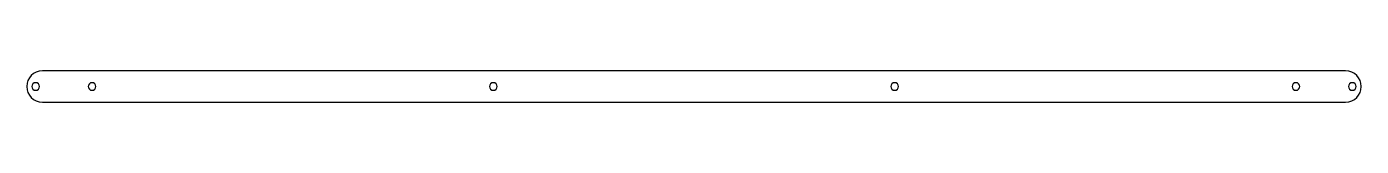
# Model space of a CAD drawing. Header units: millimetres. Extents: x -7 to 585, y 0 to 14.
import ezdxf

# ---------------------------------------------------------------- set-up
doc = ezdxf.new("R2010")
doc.units = ezdxf.units.MM

msp = doc.modelspace()

# ---------------------------------------------------------------- linework, layer by layer
at = {"layer": 'INTERIOR_PROFILES', "extrusion": (0, 0, -1)}
for centre in [(3, 7), (-22, 7), (-200, 7), (-378, 7), (-556, 7), (-581, 7)]:
    msp.add_circle(centre, 1.7, dxfattribs=at)
at = {"layer": 'OUTER_PROFILES'}
msp.add_lwpolyline([(578, 14), (0, 14, 1), (0, 0), (578, 0, 1)], format="xyb", close=True, dxfattribs=at)

doc.saveas('drawing.dxf')
